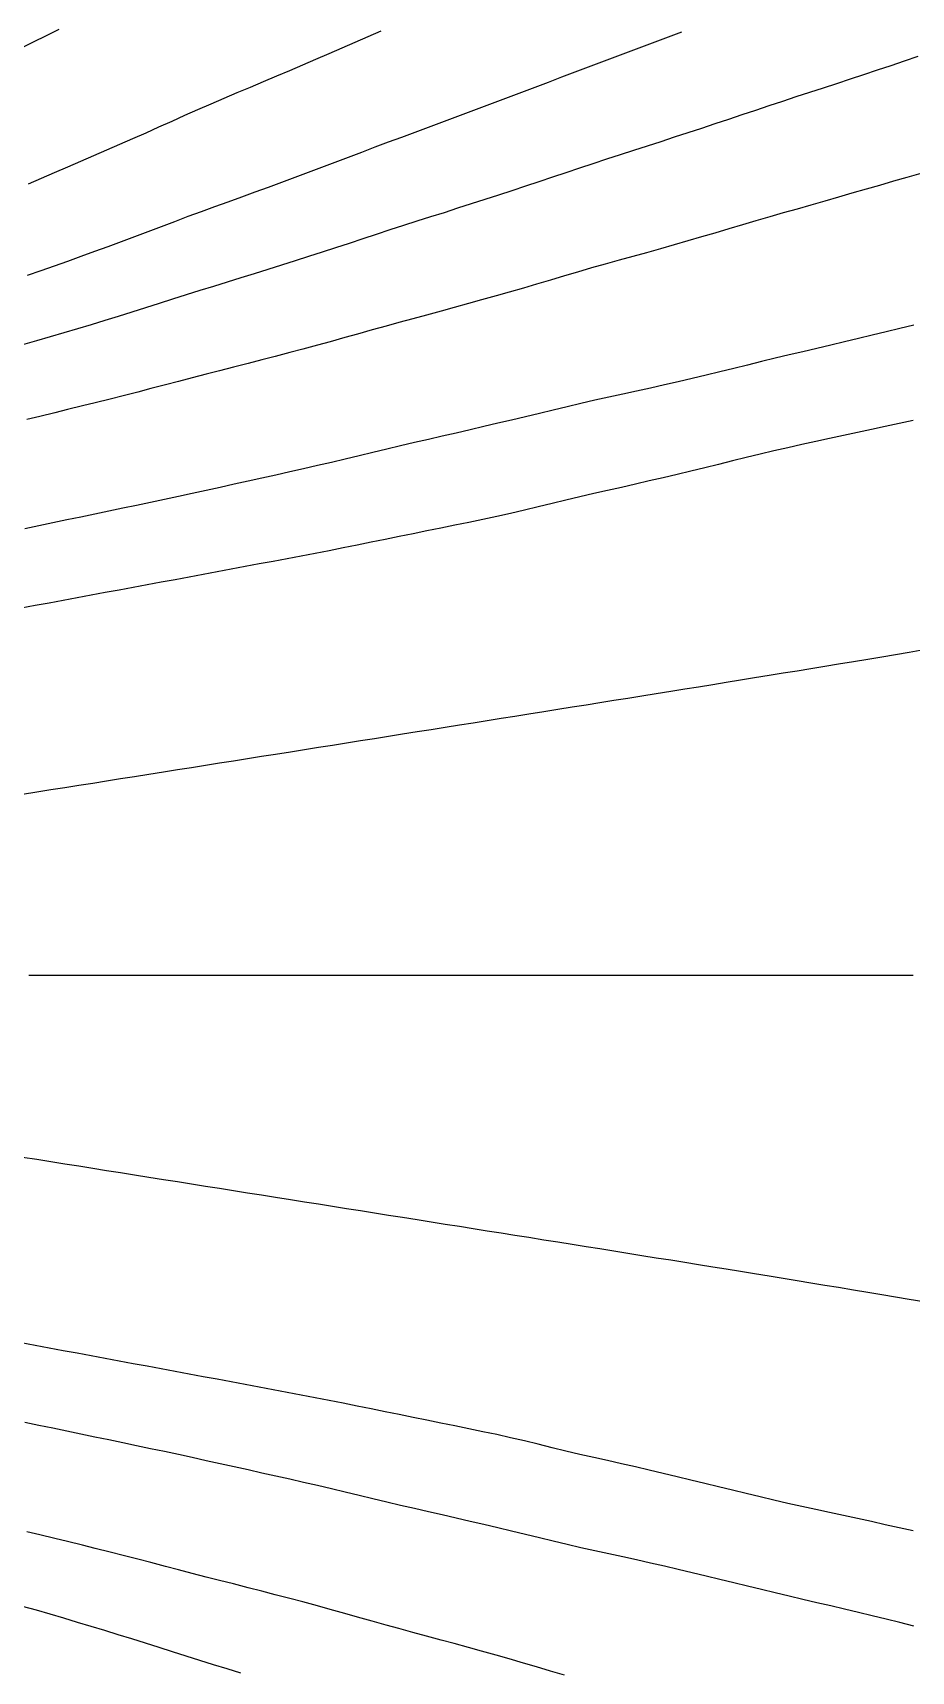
# Model space of a CAD drawing. Extents: x -4 to 218, y -16 to 16.
# Drawn here: x 17.65 to 23.81, y -4.89 to 6.62 of the extents above; entities that cross this region are included whole.
import ezdxf

# ---------------------------------------------------------------- set-up
doc = ezdxf.new("R2010")
doc.units = 0
doc.header["$MEASUREMENT"] = 0
doc.layers.add('Waterlines', color=7, linetype='Continuous')

msp = doc.modelspace()

# ---------------------------------------------------------------- linework, layer by layer
at = {"layer": 'Waterlines', "color": 135}
for points in [[(17.82809, 6.64282), (17.7384, 6.59854), (17.64876, 6.55435), (17.55873, 6.51038)], [(22.19933, 6.62532), (22.10585, 6.58993), (22.01216, 6.55452), (21.91878, 6.51929), (21.8248, 6.48393), (21.73129, 6.44889), (21.63713, 6.41393), (21.54347, 6.3793), (21.45006, 6.34394), (21.35655, 6.30815), (21.26299, 6.27229), (21.16996, 6.23668), (21.07645, 6.20102), (20.98313, 6.1656), (20.88919, 6.13013), (20.79574, 6.09502), (20.70225, 6.06002), (20.60843, 6.02502), (20.51489, 5.99025), (20.42086, 5.95543), (20.32688, 5.92081), (20.23277, 5.88655), (20.1388, 5.85193), (20.04565, 5.81661), (19.952, 5.78098), (19.8588, 5.74555), (19.76509, 5.71002), (19.67151, 5.67469), (19.57793, 5.63955), (19.48441, 5.60463), (19.39066, 5.56982), (19.29652, 5.53503), (19.20285, 5.50059), (19.10912, 5.46633), (19.01464, 5.43205), (18.92041, 5.39839), (18.82628, 5.36455), (18.73302, 5.32961), (18.63947, 5.29418), (18.54567, 5.25862), (18.45229, 5.22333), (18.35882, 5.1882), (18.26506, 5.15323), (18.17111, 5.11848), (18.07738, 5.08406), (17.98323, 5.04974), (17.88932, 5.01576), (17.7954, 4.98207), (17.70067, 4.94849), (17.60596, 4.9155)], [(20.08914, 6.63181), (19.9976, 6.59199), (19.90605, 6.55208), (19.81448, 6.51238), (19.72266, 6.47274), (19.6307, 6.43318), (19.53897, 6.39383), (19.44673, 6.35439), (19.35491, 6.31524), (19.26284, 6.27612), (19.17066, 6.23708), (19.07853, 6.19811), (18.98638, 6.15908), (18.89413, 6.11978), (18.80247, 6.07999), (18.71107, 6.03878), (18.62022, 5.99786), (18.52848, 5.95702), (18.43773, 5.91687), (18.34602, 5.87647), (18.25463, 5.83636), (18.1627, 5.79614), (18.07144, 5.75632), (17.97977, 5.71643), (17.88808, 5.67662), (17.79605, 5.63673), (17.70416, 5.59697), (17.61241, 5.55735)], [(23.85673, 6.45331), (23.762, 6.42142), (23.66726, 6.38957), (23.57258, 6.35782), (23.47737, 6.326), (23.38276, 6.29456), (23.28765, 6.26322), (23.1926, 6.23217), (23.09757, 6.20132), (23.00243, 6.17048), (22.90681, 6.13928), (22.81208, 6.1079), (22.71741, 6.07611), (22.62262, 6.04411), (22.52787, 6.01218), (22.43315, 5.98046), (22.33837, 5.94898), (22.24306, 5.91761), (22.14852, 5.88669), (22.05327, 5.85568), (21.95831, 5.82487), (21.86285, 5.79397), (21.76768, 5.7632), (21.6724, 5.7324), (21.57728, 5.70159), (21.48173, 5.67023), (21.38698, 5.63807), (21.29253, 5.60638), (21.19801, 5.57487), (21.10299, 5.54335), (21.00788, 5.51192), (20.91318, 5.48078), (20.81803, 5.44965), (20.72298, 5.41875), (20.62765, 5.388), (20.53218, 5.35744), (20.43706, 5.32719), (20.34158, 5.29695), (20.24628, 5.26675), (20.15069, 5.23608), (20.05619, 5.20463), (19.96146, 5.17294), (19.86621, 5.14142), (19.77119, 5.11024), (19.6764, 5.07938), (19.5813, 5.04869), (19.48627, 5.01828), (19.39072, 4.98802), (19.29541, 4.95814), (19.19979, 4.9284), (19.10452, 4.89896), (19.0085, 4.86943), (18.9129, 4.8401), (18.81678, 4.81037), (18.72212, 4.77953), (18.62696, 4.74899), (18.53187, 4.71873), (18.43635, 4.68856), (18.3412, 4.65874), (18.24561, 4.62905), (18.15013, 4.5997), (18.05437, 4.57061), (17.95857, 4.54182), (17.8626, 4.51328), (17.76661, 4.48504), (17.67035, 4.45706), (17.57414, 4.42961)], [(23.87799, 5.63341), (23.7801, 5.60496), (23.68686, 5.57792), (23.58838, 5.54941), (23.49478, 5.52235), (23.39548, 5.49368), (23.30035, 5.46626), (23.20493, 5.4388), (23.10651, 5.41056), (23.01027, 5.38309), (22.91323, 5.35588), (22.82008, 5.32917), (22.72054, 5.29965), (22.62659, 5.27172), (22.53157, 5.24353), (22.43345, 5.21455), (22.33959, 5.18699), (22.24223, 5.15863), (22.14639, 5.13098), (22.05039, 5.10362), (21.95312, 5.0762), (21.85704, 5.04937), (21.76184, 5.02298), (21.66214, 4.99545), (21.56717, 4.96918), (21.46809, 4.94074), (21.37737, 4.91324), (21.27882, 4.88391), (21.18108, 4.85516), (21.08948, 4.82846), (20.98824, 4.79923), (20.89734, 4.77325), (20.7956, 4.74449), (20.70472, 4.71909), (20.60239, 4.69077), (20.51163, 4.66587), (20.40966, 4.63813), (20.31327, 4.61216), (20.21467, 4.58602), (20.12466, 4.56129), (20.02709, 4.53373), (19.9255, 4.50508), (19.83568, 4.47993), (19.73229, 4.45124), (19.64264, 4.42665), (19.5398, 4.39886), (19.44895, 4.37462), (19.34774, 4.34794), (19.25409, 4.32352), (19.15716, 4.29852), (19.05417, 4.2723), (18.95658, 4.24784), (18.86137, 4.22394), (18.76386, 4.19845), (18.66813, 4.17298), (18.57672, 4.14871), (18.47378, 4.12163), (18.38271, 4.098), (18.28036, 4.07182), (18.18891, 4.04875), (18.08382, 4.02251), (17.99448, 4.00039), (17.88866, 3.97437), (17.79991, 3.9527), (17.69443, 3.92712), (17.60282, 3.9051)], [(23.82922, 4.56766), (23.73255, 4.54355), (23.6352, 4.51973), (23.53811, 4.4963), (23.44091, 4.47308), (23.34352, 4.44998), (23.24608, 4.427), (23.14862, 4.40411), (23.05114, 4.38131), (22.95378, 4.35858), (22.85576, 4.33558), (22.75936, 4.31151), (22.66215, 4.28762), (22.56508, 4.26393), (22.46788, 4.24036), (22.37094, 4.21702), (22.27362, 4.19377), (22.17627, 4.17073), (22.0789, 4.14799), (21.98121, 4.12558), (21.88389, 4.10371), (21.78599, 4.08214), (21.68822, 4.06092), (21.59036, 4.03972), (21.49264, 4.01788), (21.39555, 3.99467), (21.29814, 3.9708), (21.20123, 3.94738), (21.10424, 3.92424), (21.00656, 3.90112), (20.90959, 3.87829), (20.8121, 3.85545), (20.71467, 3.83273), (20.61737, 3.81013), (20.5197, 3.78758), (20.42228, 3.76525), (20.32454, 3.74293), (20.22705, 3.72044), (20.12985, 3.69734), (20.03301, 3.67377), (19.93587, 3.65016), (19.8385, 3.62684), (19.74115, 3.60393), (19.64342, 3.58134), (19.54618, 3.55916), (19.44905, 3.5372), (19.35128, 3.51523), (19.25368, 3.49341), (19.15609, 3.47166), (19.05833, 3.44993), (18.96044, 3.4282), (18.8628, 3.40648), (18.76507, 3.38448), (18.66796, 3.36382), (18.56983, 3.34312), (18.47233, 3.32261), (18.37419, 3.30201), (18.27635, 3.28149), (18.17842, 3.26098), (18.0806, 3.2405), (17.98236, 3.21996), (17.88498, 3.19962), (17.78708, 3.1792), (17.68874, 3.15873), (17.59037, 3.13835)], [(23.8247, 3.89887), (23.72721, 3.87748), (23.62911, 3.85604), (23.53148, 3.83475), (23.43352, 3.81341), (23.33627, 3.79226), (23.23827, 3.77095), (23.14081, 3.74978), (23.04255, 3.72843), (22.94483, 3.70717), (22.84717, 3.68498), (22.75027, 3.66125), (22.65357, 3.63751), (22.5563, 3.61368), (22.4593, 3.59), (22.36214, 3.56637), (22.26485, 3.54282), (22.16775, 3.51948), (22.07027, 3.49624), (21.97294, 3.47331), (21.87549, 3.4507), (21.77813, 3.42845), (21.68056, 3.40639), (21.58272, 3.3843), (21.48532, 3.36203), (21.38773, 3.33896), (21.29069, 3.31523), (21.19378, 3.29143), (21.09639, 3.26805), (20.99893, 3.24548), (20.9017, 3.22385), (20.80378, 3.20281), (20.70583, 3.18226), (20.60804, 3.16208), (20.51036, 3.14218), (20.41197, 3.12231), (20.31418, 3.1027), (20.21604, 3.08307), (20.11783, 3.06341), (20.01954, 3.0435), (19.92159, 3.02301), (19.82377, 3.00303), (19.72585, 2.98387), (19.62771, 2.96498), (19.52954, 2.94624), (19.4313, 2.92759), (19.33293, 2.90898), (19.2349, 2.8905), (19.13629, 2.87194), (19.03798, 2.85349), (18.9397, 2.83508), (18.84132, 2.81669), (18.74276, 2.79831), (18.64433, 2.78008), (18.54602, 2.76196), (18.448, 2.7438), (18.34958, 2.72553), (18.2516, 2.70733), (18.15326, 2.68906), (18.05467, 2.67075), (17.95671, 2.65255), (17.85847, 2.63432), (17.76006, 2.61606), (17.66174, 2.59784), (17.56329, 2.57962)], [(17.5733, 1.27404), (17.67371, 1.29002), (17.77225, 1.30569), (17.87032, 1.32128), (17.96838, 1.33686), (18.06588, 1.35235), (18.16376, 1.36789), (18.26175, 1.38344), (18.35943, 1.39894), (18.46028, 1.41494), (18.56161, 1.43102), (18.66069, 1.44673), (18.75912, 1.46234), (18.85677, 1.47782), (18.95566, 1.49349), (19.05498, 1.50923), (19.15318, 1.52479), (19.25126, 1.54034), (19.34957, 1.55591), (19.45307, 1.57231), (19.5525, 1.58807), (19.65107, 1.60369), (19.74924, 1.61925), (19.84711, 1.63476), (19.94545, 1.65035), (20.04305, 1.66582), (20.1412, 1.68138), (20.23931, 1.69694), (20.34235, 1.71329), (20.4425, 1.72918), (20.54096, 1.7448), (20.63942, 1.76044), (20.73706, 1.77595), (20.835, 1.79151), (20.93236, 1.80699), (21.02889, 1.82234), (21.12687, 1.83794), (21.23202, 1.85468), (21.33192, 1.8706), (21.43087, 1.88638), (21.52856, 1.90198), (21.62453, 1.91731), (21.72305, 1.93306), (21.82202, 1.9489), (21.91995, 1.96459), (22.02175, 1.98092), (22.12292, 1.99717), (22.22137, 2.013), (22.3183, 2.02862), (22.41804, 2.04471), (22.5131, 2.06008), (22.61265, 2.0762), (22.71186, 2.09231), (22.81411, 2.10895), (22.9136, 2.12518), (23.0108, 2.14109), (23.1074, 2.15695), (23.20462, 2.17296), (23.30198, 2.18905), (23.40629, 2.20635), (23.50579, 2.22292), (23.60428, 2.23939), (23.70111, 2.25565), (23.79733, 2.27188), (23.89887, 2.28909)], [(23.82445, 0), (23.72518, 0), (23.62548, 0), (23.52625, 0), (23.4274, 0), (23.32505, 0), (23.22288, 0), (23.1228, 0), (23.02328, 0), (22.9235, 0), (22.8248, 0), (22.72527, 0), (22.62598, 0), (22.52481, 0), (22.42184, 0), (22.32189, 0), (22.22224, 0), (22.12293, 0), (22.02359, 0), (21.92436, 0), (21.82517, 0), (21.72391, 0), (21.62116, 0), (21.52106, 0), (21.4213, 0), (21.32236, 0), (21.22257, 0), (21.12359, 0), (21.02437, 0), (20.92143, 0), (20.82023, 0), (20.72021, 0), (20.62073, 0), (20.52142, 0), (20.42184, 0), (20.32304, 0), (20.22403, 0), (20.11991, 0), (20.01902, 0), (19.91945, 0), (19.81989, 0), (19.72082, 0), (19.62177, 0), (19.5224, 0), (19.42028, 0), (19.31832, 0), (19.2182, 0), (19.1189, 0), (19.01991, 0), (18.92055, 0), (18.82118, 0), (18.72199, 0), (18.61749, 0), (18.51752, 0), (18.41783, 0), (18.31858, 0), (18.21955, 0), (18.12043, 0), (18.0211, 0), (17.91695, 0), (17.81645, 0), (17.71653, 0), (17.61738, 0)], [(23.82445, 0), (23.72518, 0), (23.62548, 0), (23.52625, 0), (23.4274, 0), (23.32505, 0), (23.22288, 0), (23.1228, 0), (23.02328, 0), (22.9235, 0), (22.8248, 0), (22.72527, 0), (22.62598, 0), (22.52481, 0), (22.42184, 0), (22.32189, 0), (22.22224, 0), (22.12293, 0), (22.02359, 0), (21.92436, 0), (21.82517, 0), (21.72391, 0), (21.62116, 0), (21.52106, 0), (21.4213, 0), (21.32236, 0), (21.22257, 0), (21.12359, 0), (21.02437, 0), (20.92143, 0), (20.82023, 0), (20.72021, 0), (20.62073, 0), (20.52142, 0), (20.42184, 0), (20.32304, 0), (20.22403, 0), (20.11991, 0), (20.01902, 0), (19.91945, 0), (19.81989, 0), (19.72082, 0), (19.62177, 0), (19.5224, 0), (19.42028, 0), (19.31832, 0), (19.2182, 0), (19.1189, 0), (19.01991, 0), (18.92055, 0), (18.82118, 0), (18.72199, 0), (18.61749, 0), (18.51752, 0), (18.41783, 0), (18.31858, 0), (18.21955, 0), (18.12043, 0), (18.0211, 0), (17.91695, 0), (17.81645, 0), (17.71653, 0), (17.61738, 0)], [(17.5733, -1.27404), (17.67371, -1.29002), (17.77225, -1.30569), (17.87032, -1.32128), (17.96838, -1.33686), (18.06588, -1.35235), (18.16376, -1.36789), (18.26175, -1.38344), (18.35943, -1.39894), (18.46028, -1.41494), (18.56161, -1.43102), (18.66069, -1.44673), (18.75912, -1.46234), (18.85677, -1.47782), (18.95566, -1.49349), (19.05498, -1.50923), (19.15318, -1.52479), (19.25126, -1.54034), (19.34957, -1.55591), (19.45307, -1.57231), (19.5525, -1.58807), (19.65107, -1.60369), (19.74924, -1.61925), (19.84711, -1.63476), (19.94545, -1.65035), (20.04305, -1.66582), (20.1412, -1.68138), (20.23931, -1.69694), (20.34235, -1.71329), (20.4425, -1.72918), (20.54096, -1.7448), (20.63942, -1.76044), (20.73706, -1.77595), (20.835, -1.79151), (20.93236, -1.80699), (21.02889, -1.82234), (21.12687, -1.83794), (21.23202, -1.85468), (21.33192, -1.8706), (21.43087, -1.88638), (21.52856, -1.90198), (21.62453, -1.91731), (21.72305, -1.93306), (21.82202, -1.9489), (21.91995, -1.96459), (22.02175, -1.98092), (22.12292, -1.99717), (22.22137, -2.013), (22.3183, -2.02862), (22.41804, -2.04471), (22.5131, -2.06008), (22.61265, -2.0762), (22.71186, -2.09231), (22.81411, -2.10895), (22.9136, -2.12518), (23.0108, -2.14109), (23.1074, -2.15695), (23.20462, -2.17296), (23.30198, -2.18905), (23.40629, -2.20635), (23.50579, -2.22292), (23.60428, -2.23939), (23.70111, -2.25565), (23.79733, -2.27188), (23.89887, -2.28909)], [(23.8247, -3.89887), (23.72721, -3.87748), (23.62911, -3.85604), (23.53148, -3.83475), (23.43352, -3.81341), (23.33627, -3.79226), (23.23827, -3.77095), (23.14081, -3.74978), (23.04255, -3.72843), (22.94483, -3.70717), (22.84717, -3.68498), (22.75027, -3.66125), (22.65357, -3.63751), (22.5563, -3.61368), (22.4593, -3.59), (22.36214, -3.56637), (22.26485, -3.54282), (22.16775, -3.51948), (22.07027, -3.49624), (21.97294, -3.47331), (21.87549, -3.4507), (21.77813, -3.42845), (21.68056, -3.40639), (21.58272, -3.3843), (21.48532, -3.36203), (21.38773, -3.33896), (21.29069, -3.31523), (21.19378, -3.29143), (21.09639, -3.26805), (20.99893, -3.24548), (20.9017, -3.22385), (20.80378, -3.20281), (20.70583, -3.18226), (20.60804, -3.16208), (20.51036, -3.14218), (20.41197, -3.12231), (20.31418, -3.1027), (20.21604, -3.08307), (20.11783, -3.06341), (20.01954, -3.0435), (19.92159, -3.02301), (19.82377, -3.00303), (19.72585, -2.98387), (19.62771, -2.96498), (19.52954, -2.94624), (19.4313, -2.92759), (19.33293, -2.90898), (19.2349, -2.8905), (19.13629, -2.87194), (19.03798, -2.85349), (18.9397, -2.83508), (18.84132, -2.81669), (18.74276, -2.79831), (18.64433, -2.78008), (18.54602, -2.76196), (18.448, -2.7438), (18.34958, -2.72553), (18.2516, -2.70733), (18.15326, -2.68906), (18.05467, -2.67075), (17.95671, -2.65255), (17.85847, -2.63432), (17.76006, -2.61606), (17.66174, -2.59784), (17.56329, -2.57962)], [(23.82922, -4.56766), (23.73255, -4.54355), (23.6352, -4.51973), (23.53811, -4.4963), (23.44091, -4.47308), (23.34352, -4.44998), (23.24608, -4.427), (23.14862, -4.40411), (23.05114, -4.38131), (22.95378, -4.35858), (22.85576, -4.33558), (22.75936, -4.31151), (22.66215, -4.28762), (22.56508, -4.26393), (22.46788, -4.24036), (22.37094, -4.21702), (22.27362, -4.19377), (22.17627, -4.17073), (22.0789, -4.14799), (21.98121, -4.12558), (21.88389, -4.10371), (21.78599, -4.08214), (21.68822, -4.06092), (21.59036, -4.03972), (21.49264, -4.01788), (21.39555, -3.99467), (21.29814, -3.9708), (21.20123, -3.94738), (21.10424, -3.92424), (21.00656, -3.90112), (20.90959, -3.87829), (20.8121, -3.85545), (20.71467, -3.83273), (20.61737, -3.81013), (20.5197, -3.78758), (20.42228, -3.76525), (20.32454, -3.74293), (20.22705, -3.72044), (20.12985, -3.69734), (20.03301, -3.67377), (19.93587, -3.65016), (19.8385, -3.62684), (19.74115, -3.60393), (19.64342, -3.58134), (19.54618, -3.55916), (19.44905, -3.5372), (19.35128, -3.51523), (19.25368, -3.49341), (19.15609, -3.47166), (19.05833, -3.44993), (18.96044, -3.4282), (18.8628, -3.40648), (18.76507, -3.38448), (18.66796, -3.36382), (18.56983, -3.34312), (18.47233, -3.32261), (18.37419, -3.30201), (18.27635, -3.28149), (18.17842, -3.26098), (18.0806, -3.2405), (17.98236, -3.21996), (17.88498, -3.19962), (17.78708, -3.1792), (17.68874, -3.15873), (17.59037, -3.13835)], [(21.37737, -4.91324), (21.27882, -4.88391), (21.18108, -4.85516), (21.08948, -4.82846), (20.98824, -4.79923), (20.89734, -4.77325), (20.7956, -4.74449), (20.70472, -4.71909), (20.60239, -4.69077), (20.51163, -4.66587), (20.40966, -4.63813), (20.31327, -4.61216), (20.21467, -4.58602), (20.12466, -4.56129), (20.02709, -4.53373), (19.9255, -4.50508), (19.83568, -4.47993), (19.73229, -4.45124), (19.64264, -4.42665), (19.5398, -4.39886), (19.44895, -4.37462), (19.34774, -4.34794), (19.25409, -4.32352), (19.15716, -4.29852), (19.05417, -4.2723), (18.95658, -4.24784), (18.86137, -4.22394), (18.76386, -4.19845), (18.66813, -4.17298), (18.57672, -4.14871), (18.47378, -4.12163), (18.38271, -4.098), (18.28036, -4.07182), (18.18891, -4.04875), (18.08382, -4.02251), (17.99448, -4.00039), (17.88866, -3.97437), (17.79991, -3.9527), (17.69443, -3.92712), (17.60282, -3.9051)], [(19.10452, -4.89896), (19.0085, -4.86943), (18.9129, -4.8401), (18.81678, -4.81037), (18.72212, -4.77953), (18.62696, -4.74899), (18.53187, -4.71873), (18.43635, -4.68856), (18.3412, -4.65874), (18.24561, -4.62905), (18.15013, -4.5997), (18.05437, -4.57061), (17.95857, -4.54182), (17.8626, -4.51328), (17.76661, -4.48504), (17.67035, -4.45706), (17.57414, -4.42961)]]:
    msp.add_lwpolyline(points, dxfattribs=at)

doc.saveas('drawing.dxf')
